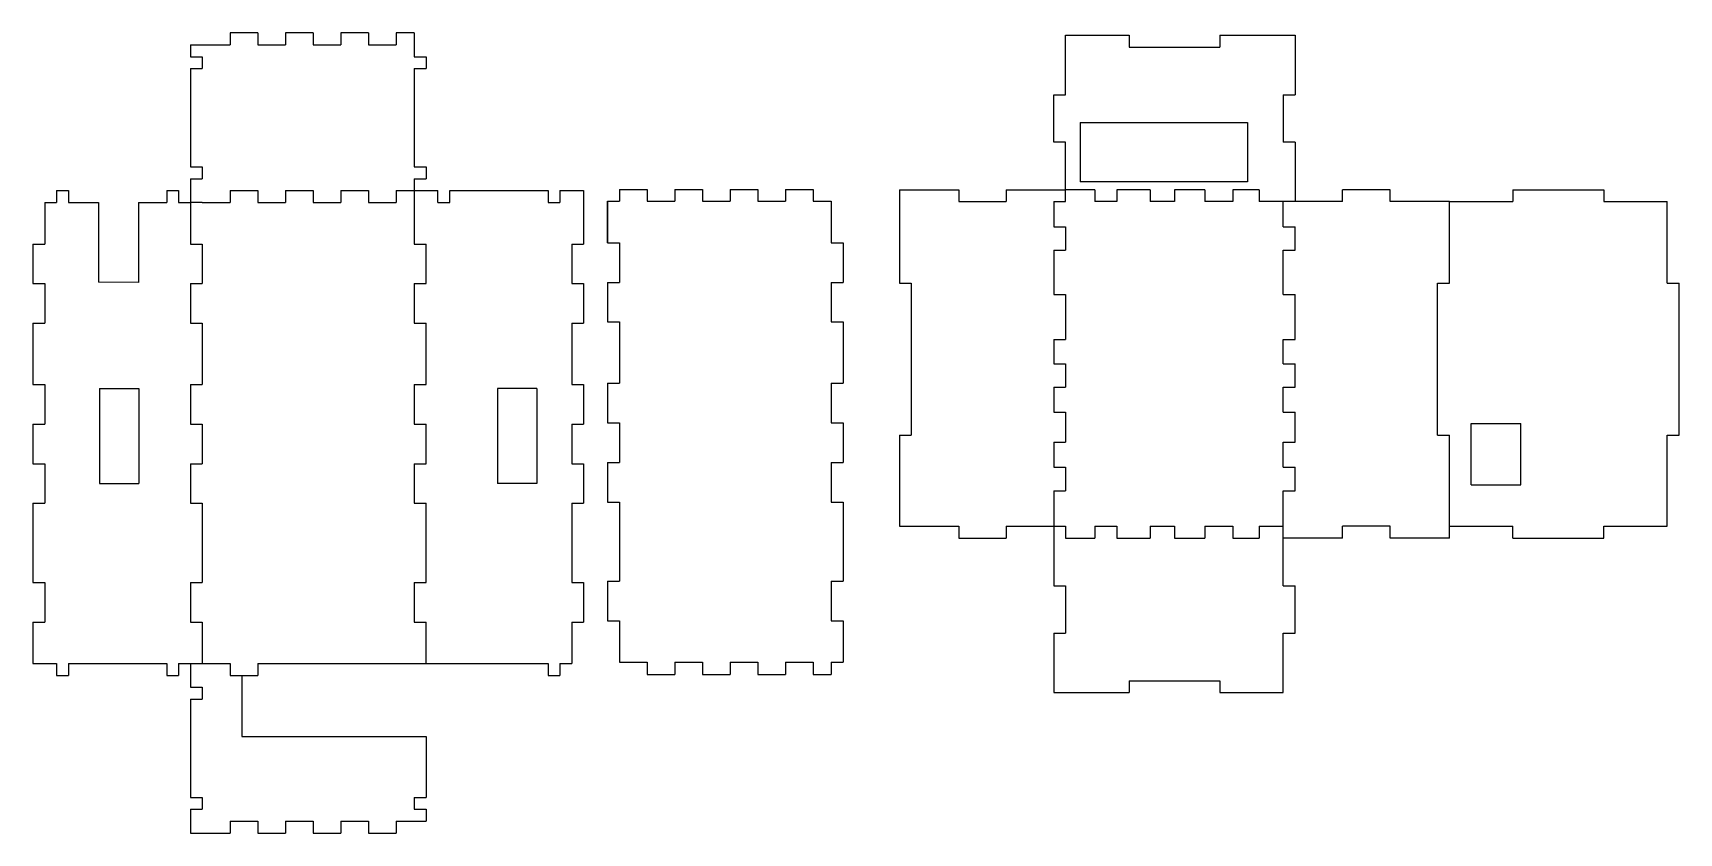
# Model space of a CAD drawing. Header units: millimetres. Extents: x 78 to 494, y 75 to 277.
import ezdxf

# ---------------------------------------------------------------- set-up
doc = ezdxf.new("R2010")
doc.units = ezdxf.units.MM

msp = doc.modelspace()

# ---------------------------------------------------------------- linework, layer by layer
for p, q in [((127.58, 277.22), (127.58, 274.22)), ((134.58, 277.22), (127.58, 277.22)), ((134.58, 277.22), (134.58, 274.22)), ((141.58, 277.22), (141.58, 274.22)), ((148.58, 277.22), (141.58, 277.22)), ((148.58, 277.22), (148.58, 274.22)), ((155.58, 277.22), (155.58, 274.22)), ((162.58, 277.22), (155.58, 277.22)), ((162.58, 277.22), (162.58, 274.22)), ((169.58, 277.22), (169.58, 274.22)), ((174.13, 277.22), (169.58, 277.22)), ((174.13, 277.22), (174.13, 271.22)), ((338.7, 261.63), (338.7, 276.63)), ((338.7, 276.63), (354.73, 276.63)), ((354.73, 276.63), (354.73, 273.63)), ((377.66, 276.63), (396.7, 276.63)), ((377.66, 276.63), (377.66, 273.63)), ((396.7, 276.63), (396.7, 261.63)), ((117.58, 274.22), (127.58, 274.22)), ((117.58, 274.22), (117.58, 271.22)), ((117.58, 271.22), (120.58, 271.22)), ((120.58, 271.22), (120.58, 268.22)), ((134.58, 274.22), (141.58, 274.22)), ((148.58, 274.22), (155.58, 274.22)), ((162.58, 274.22), (169.58, 274.22)), ((174.13, 271.22), (177.13, 271.22)), ((177.13, 271.22), (177.13, 268.22)), ((354.73, 273.63), (377.66, 273.63)), ((117.58, 268.22), (120.58, 268.22)), ((117.58, 268.22), (117.58, 243.42)), ((174.13, 268.22), (174.13, 243.42)), ((174.13, 268.22), (177.13, 268.22)), ((335.7, 249.63), (335.7, 261.63)), ((335.7, 261.63), (338.7, 261.63)), ((393.7, 261.63), (396.7, 261.63)), ((393.7, 261.63), (393.7, 249.63)), ((342.38, 254.63), (384.7, 254.63)), ((342.38, 254.63), (342.38, 239.63)), ((384.7, 254.63), (384.7, 239.63)), ((338.7, 249.63), (335.7, 249.63)), ((338.7, 234.63), (338.7, 249.63)), ((396.7, 249.63), (393.7, 249.63)), ((396.7, 249.63), (396.7, 234.63)), ((117.58, 243.42), (120.58, 243.42)), ((120.58, 243.42), (120.58, 240.42)), ((174.13, 243.42), (177.13, 243.42)), ((177.13, 243.42), (177.13, 240.42)), ((83.78, 237.42), (86.78, 237.42)), ((83.78, 237.42), (83.78, 234.42)), ((86.78, 237.42), (86.78, 234.42)), ((111.58, 237.42), (114.58, 237.42)), ((111.58, 237.42), (111.58, 234.42)), ((114.58, 237.42), (114.58, 234.42)), ((117.58, 240.42), (117.58, 223.91)), ((117.58, 240.42), (120.58, 240.42)), ((127.58, 237.42), (127.58, 234.42)), ((127.58, 237.42), (134.58, 237.42)), ((134.58, 237.42), (134.58, 234.42)), ((141.58, 237.42), (141.58, 234.42)), ((141.58, 237.42), (148.58, 237.42)), ((148.58, 237.42), (148.58, 234.42)), ((155.58, 237.42), (155.58, 234.42)), ((155.58, 237.42), (162.58, 237.42)), ((162.58, 237.42), (162.58, 234.42)), ((169.58, 237.42), (169.58, 234.42)), ((169.58, 237.42), (174.13, 237.42)), ((174.13, 240.42), (174.13, 237.42)), ((174.13, 240.42), (177.13, 240.42)), ((174.13, 237.42), (180.13, 237.42)), ((174.13, 237.42), (174.13, 234.42)), ((180.13, 234.42), (180.13, 237.42)), ((183.13, 237.42), (207.93, 237.42)), ((183.13, 234.42), (183.13, 237.42)), ((207.93, 237.42), (207.93, 234.42)), ((210.93, 237.42), (216.93, 237.42)), ((210.93, 237.42), (210.93, 234.42)), ((216.93, 237.42), (216.93, 223.91)), ((225.95, 237.68), (225.95, 234.74)), ((225.95, 237.68), (232.95, 237.68)), ((232.95, 237.68), (232.95, 234.74)), ((239.95, 237.68), (239.95, 234.74)), ((239.95, 237.68), (246.95, 237.68)), ((246.95, 237.68), (246.95, 234.74)), ((253.95, 237.68), (253.95, 234.74)), ((253.95, 237.68), (260.95, 237.68)), ((260.95, 237.68), (260.95, 234.74)), ((267.95, 237.68), (267.95, 234.74)), ((267.95, 237.68), (274.95, 237.68)), ((274.95, 237.68), (274.95, 234.74)), ((296.7, 237.63), (311.7, 237.63)), ((296.7, 237.63), (296.7, 214.05)), ((311.7, 237.63), (311.7, 234.63)), ((323.7, 237.63), (338.7, 237.63)), ((323.7, 237.63), (323.7, 234.63)), ((346.05, 237.63), (338.7, 237.63)), ((384.7, 239.63), (342.38, 239.63)), ((346.05, 237.63), (346.05, 234.63)), ((360.06, 237.63), (351.67, 237.63)), ((351.67, 237.63), (351.67, 234.63)), ((360.06, 237.63), (360.06, 234.63)), ((373.87, 237.63), (366.2, 237.63)), ((366.2, 237.63), (366.2, 234.63)), ((373.87, 237.63), (373.87, 234.63)), ((387.62, 237.63), (380.93, 237.63)), ((380.93, 237.63), (380.93, 234.63)), ((387.62, 237.63), (387.62, 234.63)), ((408.7, 234.63), (408.7, 237.63)), ((420.7, 237.63), (408.7, 237.63)), ((420.7, 234.63), (420.7, 237.63)), ((451.73, 237.63), (474.66, 237.63)), ((451.73, 237.63), (451.73, 234.63)), ((474.66, 237.63), (474.66, 234.63)), ((80.78, 234.42), (83.78, 234.42)), ((80.78, 234.42), (80.78, 223.91)), ((86.78, 234.42), (94.36, 234.42)), ((94.36, 234.42), (94.36, 214.27)), ((104.5, 234.42), (111.58, 234.42)), ((104.5, 234.42), (104.5, 214.17)), ((114.58, 234.42), (117.58, 234.42)), ((120.58, 234.42), (117.58, 234.42)), ((117.58, 234.42), (117.58, 223.91)), ((120.58, 234.42), (127.58, 234.42)), ((134.58, 234.42), (141.58, 234.42)), ((148.58, 234.42), (155.58, 234.42)), ((162.58, 234.42), (169.58, 234.42)), ((174.13, 234.42), (174.13, 223.91)), ((180.13, 234.42), (183.13, 234.42)), ((207.93, 234.42), (210.93, 234.42)), ((222.95, 234.74), (225.95, 234.74)), ((222.95, 224.23), (222.95, 234.74)), ((222.95, 234.74), (222.95, 224.23)), ((232.95, 234.74), (239.95, 234.74)), ((246.95, 234.74), (253.95, 234.74)), ((260.95, 234.74), (267.95, 234.74)), ((274.95, 234.74), (279.5, 234.74)), ((279.5, 234.74), (279.5, 224.23)), ((311.7, 234.63), (323.7, 234.63)), ((335.7, 234.63), (338.7, 234.63)), ((335.7, 234.63), (335.7, 228.26)), ((351.67, 234.63), (346.05, 234.63)), ((366.2, 234.63), (360.06, 234.63)), ((380.93, 234.63), (373.87, 234.63)), ((393.7, 234.63), (387.62, 234.63)), ((393.7, 228.26), (393.7, 234.63)), ((408.7, 234.63), (393.7, 234.63)), ((435.7, 234.63), (420.7, 234.63)), ((435.7, 214.05), (435.7, 234.63)), ((435.7, 234.63), (451.73, 234.63)), ((474.66, 234.63), (490.7, 234.63)), ((490.7, 214.05), (490.7, 234.63)), ((335.7, 228.26), (338.7, 228.26)), ((338.7, 228.26), (338.7, 222.35)), ((393.7, 228.26), (396.7, 228.26)), ((396.7, 222.35), (396.7, 228.26)), ((77.78, 223.91), (80.78, 223.91)), ((77.78, 223.91), (77.78, 213.91)), ((117.58, 223.91), (120.58, 223.91)), ((120.58, 223.91), (120.58, 213.91)), ((174.13, 223.91), (177.13, 223.91)), ((177.13, 213.91), (177.13, 223.91)), ((213.93, 223.91), (213.93, 213.91)), ((213.93, 223.91), (216.93, 223.91)), ((222.95, 224.23), (225.95, 224.23)), ((225.95, 224.23), (225.95, 214.23)), ((279.5, 224.23), (282.5, 224.23)), ((282.5, 224.23), (282.5, 214.23)), ((335.7, 222.35), (335.7, 211.18)), ((335.7, 222.35), (338.7, 222.35)), ((393.7, 211.18), (393.7, 222.35)), ((393.7, 222.35), (396.7, 222.35)), ((77.78, 213.91), (80.78, 213.91)), ((80.78, 213.91), (80.78, 203.91)), ((104.5, 214.17), (94.36, 214.27)), ((117.58, 213.91), (120.58, 213.91)), ((117.58, 213.91), (117.58, 203.91)), ((174.13, 213.91), (174.13, 203.91)), ((174.13, 213.91), (177.13, 213.91)), ((213.93, 213.91), (216.93, 213.91)), ((216.93, 213.91), (216.93, 203.91)), ((222.95, 214.23), (225.95, 214.23)), ((222.95, 214.23), (222.95, 204.23)), ((279.5, 214.23), (279.5, 204.23)), ((279.5, 214.23), (282.5, 214.23)), ((296.7, 214.05), (299.7, 214.05)), ((299.7, 214.05), (299.7, 175.61)), ((432.7, 175.61), (432.7, 214.05)), ((432.7, 214.05), (435.7, 214.05)), ((490.7, 214.05), (493.7, 214.05)), ((493.7, 175.61), (493.7, 214.05)), ((335.7, 211.18), (338.7, 211.18)), ((338.7, 211.18), (338.7, 199.79)), ((393.7, 211.18), (396.7, 211.18)), ((396.7, 199.79), (396.7, 211.18)), ((77.78, 203.91), (80.78, 203.91)), ((77.78, 203.91), (77.78, 188.44)), ((117.58, 203.91), (120.58, 203.91)), ((120.58, 203.91), (120.58, 188.44)), ((174.13, 203.91), (177.13, 203.91)), ((177.13, 188.44), (177.13, 203.91)), ((213.93, 203.91), (213.93, 188.44)), ((213.93, 203.91), (216.93, 203.91)), ((222.95, 204.23), (225.95, 204.23)), ((225.95, 204.23), (225.95, 188.76)), ((279.5, 204.23), (282.5, 204.23)), ((282.5, 204.23), (282.5, 188.76)), ((335.7, 199.79), (335.7, 193.63)), ((335.7, 199.79), (338.7, 199.79)), ((393.7, 193.63), (393.7, 199.79)), ((393.7, 199.79), (396.7, 199.79)), ((335.7, 193.63), (338.7, 193.63)), ((338.7, 193.63), (338.7, 187.77)), ((393.7, 193.63), (396.7, 193.63)), ((396.7, 187.77), (396.7, 193.63)), ((77.78, 188.44), (80.78, 188.44)), ((80.78, 188.44), (80.78, 178.44)), ((94.58, 187.42), (104.58, 187.42)), ((94.58, 187.42), (94.58, 163.42)), ((104.58, 187.42), (104.58, 163.42)), ((117.58, 188.44), (120.58, 188.44)), ((117.58, 188.44), (117.58, 178.44)), ((174.13, 188.44), (174.13, 178.44)), ((174.13, 188.44), (177.13, 188.44)), ((205.13, 187.42), (195.13, 187.42)), ((195.13, 187.42), (195.13, 163.42)), ((205.13, 187.42), (205.13, 163.42)), ((213.93, 188.44), (216.93, 188.44)), ((216.93, 188.44), (216.93, 178.44)), ((222.95, 188.76), (225.95, 188.76)), ((222.95, 188.76), (222.95, 178.76)), ((279.5, 188.76), (279.5, 178.76)), ((279.5, 188.76), (282.5, 188.76)), ((335.7, 187.77), (335.7, 181.44)), ((335.7, 187.77), (338.7, 187.77)), ((393.7, 181.44), (393.7, 187.77)), ((393.7, 187.77), (396.7, 187.77)), ((335.7, 181.44), (338.7, 181.44)), ((338.7, 181.44), (338.7, 173.85)), ((393.7, 181.44), (396.7, 181.44)), ((396.7, 173.85), (396.7, 181.44)), ((77.78, 178.44), (80.78, 178.44)), ((77.78, 178.44), (77.78, 168.44)), ((117.58, 178.44), (120.58, 178.44)), ((120.58, 178.44), (120.58, 168.44)), ((174.13, 178.44), (177.13, 178.44)), ((177.13, 168.44), (177.13, 178.44)), ((213.93, 178.44), (213.93, 168.44)), ((213.93, 178.44), (216.93, 178.44)), ((222.95, 178.76), (225.95, 178.76)), ((225.95, 178.76), (225.95, 168.76)), ((279.5, 178.76), (282.5, 178.76)), ((282.5, 178.76), (282.5, 168.76)), ((296.7, 175.61), (296.7, 152.63)), ((296.7, 175.61), (299.7, 175.61)), ((432.7, 175.61), (435.7, 175.61)), ((435.7, 149.63), (435.7, 175.61)), ((441.2, 163.13), (441.2, 178.63)), ((441.2, 178.63), (453.7, 178.63)), ((453.7, 163.13), (453.7, 178.63)), ((490.7, 152.63), (490.7, 175.61)), ((490.7, 175.61), (493.7, 175.61)), ((335.7, 173.85), (335.7, 167.53)), ((335.7, 173.85), (338.7, 173.85)), ((393.7, 167.53), (393.7, 173.85)), ((393.7, 173.85), (396.7, 173.85)), ((77.78, 168.44), (80.78, 168.44)), ((80.78, 168.44), (80.78, 158.44)), ((117.58, 168.44), (120.58, 168.44)), ((117.58, 168.44), (117.58, 158.44)), ((174.13, 168.44), (174.13, 158.44)), ((174.13, 168.44), (177.13, 168.44)), ((213.93, 168.44), (216.93, 168.44)), ((216.93, 168.44), (216.93, 158.44)), ((222.95, 168.76), (225.95, 168.76)), ((222.95, 168.76), (222.95, 158.76)), ((279.5, 168.76), (279.5, 158.76)), ((279.5, 168.76), (282.5, 168.76)), ((335.7, 167.53), (338.7, 167.53)), ((338.7, 167.53), (338.7, 161.62)), ((393.7, 167.53), (396.7, 167.53)), ((396.7, 161.62), (396.7, 167.53)), ((94.58, 163.42), (104.58, 163.42)), ((205.13, 163.42), (195.13, 163.42)), ((441.2, 163.13), (453.7, 163.13)), ((77.78, 158.44), (80.78, 158.44)), ((77.78, 158.44), (77.78, 138.44)), ((117.58, 158.44), (120.58, 158.44)), ((120.58, 158.44), (120.58, 138.44)), ((174.13, 158.44), (177.13, 158.44)), ((177.13, 138.44), (177.13, 158.44)), ((213.93, 158.44), (213.93, 138.44)), ((213.93, 158.44), (216.93, 158.44)), ((222.95, 158.76), (225.95, 158.76)), ((225.95, 158.76), (225.95, 138.76)), ((279.5, 158.76), (282.5, 158.76)), ((282.5, 158.76), (282.5, 138.76)), ((335.7, 161.62), (335.7, 152.63)), ((335.7, 161.62), (338.7, 161.62)), ((393.7, 152.63), (393.7, 161.62)), ((393.7, 161.62), (396.7, 161.62)), ((296.7, 152.63), (311.7, 152.63)), ((311.7, 152.63), (311.7, 149.63)), ((323.7, 152.63), (338.7, 152.63)), ((323.7, 152.63), (323.7, 149.63)), ((335.7, 152.63), (335.7, 137.63)), ((338.7, 152.63), (338.7, 149.63)), ((346.05, 152.63), (351.67, 152.63)), ((346.05, 152.63), (346.05, 149.63)), ((351.67, 152.63), (351.67, 149.63)), ((360.06, 152.63), (366.2, 152.63)), ((360.06, 152.63), (360.06, 149.63)), ((366.2, 152.63), (366.2, 149.63)), ((373.87, 152.63), (380.93, 152.63)), ((373.87, 152.63), (373.87, 149.63)), ((380.93, 152.63), (380.93, 149.63)), ((387.62, 152.63), (393.7, 152.63)), ((387.62, 152.63), (387.62, 149.63)), ((393.7, 137.63), (393.7, 152.63)), ((408.7, 149.63), (408.7, 152.63)), ((420.7, 152.63), (408.7, 152.63)), ((420.7, 149.63), (420.7, 152.63)), ((435.7, 152.63), (451.74, 152.63)), ((451.74, 149.63), (451.74, 152.63)), ((474.68, 152.63), (490.7, 152.63)), ((474.68, 149.63), (474.68, 152.63)), ((311.7, 149.63), (323.7, 149.63)), ((338.7, 149.63), (346.05, 149.63)), ((351.67, 149.63), (360.06, 149.63)), ((366.2, 149.63), (373.87, 149.63)), ((380.93, 149.63), (387.62, 149.63)), ((408.7, 149.63), (393.7, 149.63)), ((435.7, 149.63), (420.7, 149.63)), ((451.74, 149.63), (474.68, 149.63)), ((77.78, 138.44), (80.78, 138.44)), ((80.78, 138.44), (80.78, 128.44)), ((117.58, 138.44), (120.58, 138.44)), ((117.58, 138.44), (117.58, 128.44)), ((174.13, 138.44), (177.13, 138.44)), ((174.13, 138.44), (174.13, 128.44)), ((213.93, 138.44), (216.93, 138.44)), ((216.93, 138.44), (216.93, 128.44)), ((222.95, 138.76), (225.95, 138.76)), ((222.95, 138.76), (222.95, 128.76)), ((279.5, 138.76), (282.5, 138.76)), ((279.5, 138.76), (279.5, 128.76)), ((335.7, 137.63), (338.7, 137.63)), ((338.7, 137.63), (338.7, 125.63)), ((393.7, 137.63), (396.7, 137.63)), ((396.7, 125.63), (396.7, 137.63)), ((77.78, 128.44), (80.78, 128.44)), ((77.78, 128.44), (77.78, 117.97)), ((117.58, 128.44), (120.58, 128.44)), ((120.58, 128.44), (120.58, 117.97)), ((174.13, 128.44), (177.13, 128.44)), ((177.13, 117.97), (177.13, 128.44)), ((213.93, 128.44), (213.93, 117.97)), ((213.93, 128.44), (216.93, 128.44)), ((222.95, 128.76), (225.95, 128.76)), ((225.95, 128.76), (225.95, 118.29)), ((279.5, 128.76), (282.5, 128.76)), ((282.5, 128.76), (282.5, 118.29)), ((335.7, 125.63), (335.7, 110.63)), ((335.7, 125.63), (338.7, 125.63)), ((393.7, 125.63), (396.7, 125.63)), ((393.7, 110.63), (393.7, 125.63)), ((77.78, 117.97), (83.78, 117.97)), ((83.78, 117.97), (83.78, 114.97)), ((86.78, 117.97), (111.58, 117.97)), ((86.78, 117.97), (86.78, 114.97)), ((111.58, 117.97), (111.58, 114.97)), ((114.58, 117.97), (117.58, 117.97)), ((114.58, 117.97), (114.58, 114.97)), ((117.58, 117.97), (127.58, 117.97)), ((117.58, 117.97), (117.58, 111.97)), ((127.58, 117.97), (127.58, 114.97)), ((134.58, 117.97), (174.13, 117.97)), ((134.58, 117.97), (134.58, 114.97)), ((174.13, 117.97), (177.13, 117.97)), ((177.13, 117.97), (207.93, 117.97)), ((207.93, 117.97), (207.93, 114.97)), ((210.93, 117.97), (213.93, 117.97)), ((210.93, 117.97), (210.93, 114.97)), ((225.95, 118.29), (232.95, 118.29)), ((232.95, 118.29), (232.95, 115.23)), ((239.95, 118.29), (246.95, 118.29)), ((239.95, 118.29), (239.95, 115.23)), ((246.95, 118.29), (246.95, 115.23)), ((253.95, 118.29), (260.95, 118.29)), ((253.95, 118.29), (253.95, 115.23)), ((260.95, 118.29), (260.95, 115.23)), ((267.95, 118.29), (274.95, 118.29)), ((267.95, 118.29), (267.95, 115.23)), ((274.95, 118.29), (274.95, 115.23)), ((279.5, 118.29), (282.5, 118.29)), ((279.5, 118.29), (279.5, 115.23)), ((83.78, 114.97), (86.78, 114.97)), ((111.58, 114.97), (114.58, 114.97)), ((127.58, 114.97), (134.58, 114.97)), ((130.58, 114.97), (130.58, 99.57)), ((207.93, 114.97), (210.93, 114.97)), ((232.95, 115.23), (239.95, 115.23)), ((246.95, 115.23), (253.95, 115.23)), ((260.95, 115.23), (267.95, 115.23)), ((274.95, 115.23), (279.5, 115.23)), ((354.73, 113.63), (377.66, 113.63)), ((354.73, 113.63), (354.73, 110.63)), ((377.66, 113.63), (377.66, 110.63)), ((117.58, 111.97), (120.58, 111.97)), ((117.58, 108.97), (120.58, 108.97)), ((117.58, 108.97), (117.58, 84.17)), ((120.58, 111.97), (120.58, 108.97)), ((335.7, 110.63), (354.73, 110.63)), ((377.66, 110.63), (393.7, 110.63)), ((130.58, 99.57), (177.13, 99.57)), ((177.13, 99.57), (177.13, 84.17)), ((117.58, 84.17), (120.58, 84.17)), ((120.58, 84.17), (120.58, 81.17)), ((174.13, 84.17), (177.13, 84.17)), ((174.13, 84.17), (174.13, 81.17)), ((117.58, 81.17), (120.58, 81.17)), ((117.58, 81.17), (117.58, 75.17)), ((174.13, 81.17), (177.13, 81.17)), ((177.13, 81.17), (177.13, 78.17)), ((117.58, 75.17), (127.58, 75.17)), ((127.58, 78.17), (134.58, 78.17)), ((127.58, 78.17), (127.58, 75.17)), ((134.58, 78.17), (134.58, 75.17)), ((134.58, 75.17), (141.58, 75.17)), ((141.58, 78.17), (148.58, 78.17)), ((141.58, 78.17), (141.58, 75.17)), ((148.58, 78.17), (148.58, 75.17)), ((148.58, 75.17), (155.58, 75.17)), ((155.58, 78.17), (162.58, 78.17)), ((155.58, 78.17), (155.58, 75.17)), ((162.58, 78.17), (162.58, 75.17)), ((162.58, 75.17), (169.58, 75.17)), ((169.58, 78.17), (177.13, 78.17)), ((169.58, 78.17), (169.58, 75.17))]:
    msp.add_line(p, q)

doc.saveas('drawing.dxf')
